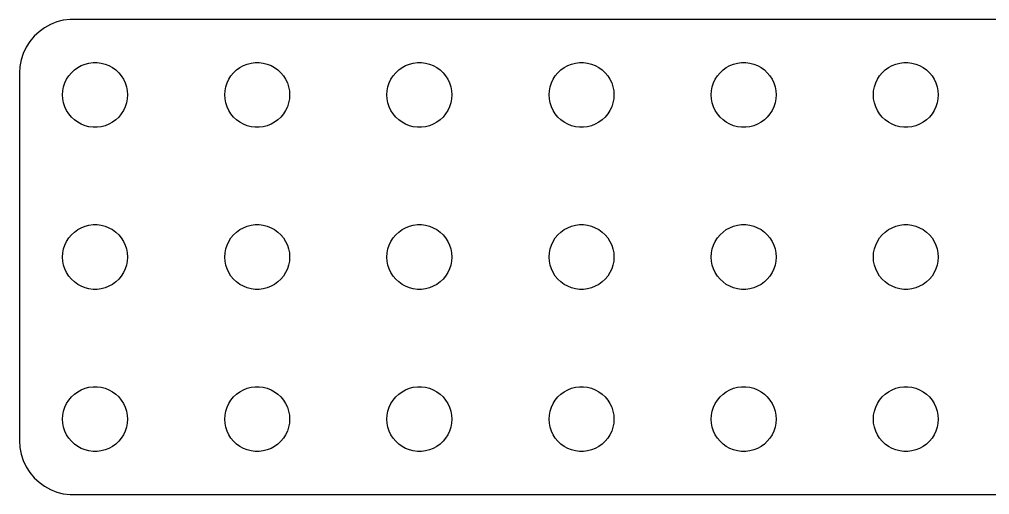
# Model space of a CAD drawing. Header units: metres. Extents: x -180 to 180, y -22 to 22.
# Drawn here: x -179.5 to -89.8, y -22 to 22 of the extents above; entities that cross this region are included whole.
import ezdxf

# ---------------------------------------------------------------- set-up
doc = ezdxf.new("R2010")
doc.units = ezdxf.units.M

msp = doc.modelspace()

# ---------------------------------------------------------------- linework, layer by layer
for p, q in [((-176.045, 21.7553), (-176.629, 21.5241)), ((-175.437, 21.9114), (-176.045, 21.7553)), ((-174.814, 21.9901), (-175.437, 21.9114)), ((174.814, 21.9901), (-174.814, 21.9901)), ((-177.687, 20.8526), (-178.145, 20.4227)), ((-177.179, 21.2216), (-177.687, 20.8526)), ((-176.629, 21.5241), (-177.179, 21.2216)), ((-178.545, 19.9389), (-178.882, 19.4088)), ((-178.145, 20.4227), (-178.545, 19.9389)), ((-178.882, 19.4088), (-179.149, 18.8406)), ((-179.343, 18.2434), (-179.461, 17.6267)), ((-179.149, 18.8406), (-179.343, 18.2434)), ((-173.062, 17.9469), (-172.688, 17.9941)), ((-172.688, 17.9941), (-172.312, 17.9941)), ((-172.312, 17.9941), (-171.938, 17.9469)), ((-158.062, 17.9469), (-157.688, 17.9941)), ((-157.688, 17.9941), (-157.312, 17.9941)), ((-157.312, 17.9941), (-156.938, 17.9469)), ((-143.062, 17.9469), (-142.688, 17.9941)), ((-142.688, 17.9941), (-142.312, 17.9941)), ((-142.312, 17.9941), (-141.938, 17.9469)), ((-128.062, 17.9469), (-127.688, 17.9941)), ((-127.688, 17.9941), (-127.312, 17.9941)), ((-127.312, 17.9941), (-126.938, 17.9469)), ((-113.062, 17.9469), (-112.688, 17.9941)), ((-112.688, 17.9941), (-112.312, 17.9941)), ((-112.312, 17.9941), (-111.938, 17.9469)), ((-98.0621, 17.9469), (-97.6884, 17.9941)), ((-97.6884, 17.9941), (-97.3116, 17.9941)), ((-97.3116, 17.9941), (-96.9379, 17.9469)), ((-179.461, 17.6267), (-179.5, 17)), ((-174.927, 16.7634), (-174.687, 17.0536)), ((-174.687, 17.0536), (-174.412, 17.3115)), ((-174.412, 17.3115), (-174.107, 17.533)), ((-174.107, 17.533), (-173.777, 17.7145)), ((-173.777, 17.7145), (-173.427, 17.8532)), ((-173.427, 17.8532), (-173.062, 17.9469)), ((-171.938, 17.9469), (-171.573, 17.8532)), ((-171.573, 17.8532), (-171.223, 17.7145)), ((-171.223, 17.7145), (-170.893, 17.533)), ((-170.893, 17.533), (-170.588, 17.3115)), ((-170.588, 17.3115), (-170.313, 17.0536)), ((-170.313, 17.0536), (-170.073, 16.7634)), ((-159.927, 16.7634), (-159.687, 17.0536)), ((-159.687, 17.0536), (-159.412, 17.3115)), ((-159.412, 17.3115), (-159.107, 17.533)), ((-159.107, 17.533), (-158.777, 17.7145)), ((-158.777, 17.7145), (-158.427, 17.8532)), ((-158.427, 17.8532), (-158.062, 17.9469)), ((-156.938, 17.9469), (-156.573, 17.8532)), ((-156.573, 17.8532), (-156.223, 17.7145)), ((-156.223, 17.7145), (-155.893, 17.533)), ((-155.893, 17.533), (-155.588, 17.3115)), ((-155.588, 17.3115), (-155.313, 17.0536)), ((-155.313, 17.0536), (-155.073, 16.7634)), ((-144.927, 16.7634), (-144.687, 17.0536)), ((-144.687, 17.0536), (-144.412, 17.3115)), ((-144.412, 17.3115), (-144.107, 17.533)), ((-144.107, 17.533), (-143.777, 17.7145)), ((-143.777, 17.7145), (-143.427, 17.8532)), ((-143.427, 17.8532), (-143.062, 17.9469)), ((-141.938, 17.9469), (-141.573, 17.8532)), ((-141.573, 17.8532), (-141.223, 17.7145)), ((-141.223, 17.7145), (-140.893, 17.533)), ((-140.893, 17.533), (-140.588, 17.3115)), ((-140.588, 17.3115), (-140.313, 17.0536)), ((-140.313, 17.0536), (-140.073, 16.7634)), ((-129.927, 16.7634), (-129.687, 17.0536)), ((-129.687, 17.0536), (-129.412, 17.3115)), ((-129.412, 17.3115), (-129.107, 17.533)), ((-129.107, 17.533), (-128.777, 17.7145)), ((-128.777, 17.7145), (-128.427, 17.8532)), ((-128.427, 17.8532), (-128.062, 17.9469)), ((-126.938, 17.9469), (-126.573, 17.8532)), ((-126.573, 17.8532), (-126.223, 17.7145)), ((-126.223, 17.7145), (-125.893, 17.533)), ((-125.893, 17.533), (-125.588, 17.3115)), ((-125.588, 17.3115), (-125.313, 17.0536)), ((-125.313, 17.0536), (-125.073, 16.7634)), ((-114.927, 16.7634), (-114.687, 17.0536)), ((-114.687, 17.0536), (-114.412, 17.3115)), ((-114.412, 17.3115), (-114.107, 17.533)), ((-114.107, 17.533), (-113.777, 17.7145)), ((-113.777, 17.7145), (-113.427, 17.8532)), ((-113.427, 17.8532), (-113.062, 17.9469)), ((-111.938, 17.9469), (-111.573, 17.8532)), ((-111.573, 17.8532), (-111.223, 17.7145)), ((-111.223, 17.7145), (-110.893, 17.533)), ((-110.893, 17.533), (-110.588, 17.3115)), ((-110.588, 17.3115), (-110.313, 17.0536)), ((-110.313, 17.0536), (-110.073, 16.7634)), ((-99.927, 16.7634), (-99.6869, 17.0536)), ((-99.6869, 17.0536), (-99.4123, 17.3115)), ((-99.4123, 17.3115), (-99.1075, 17.533)), ((-99.1075, 17.533), (-98.7773, 17.7145)), ((-98.7773, 17.7145), (-98.427, 17.8532)), ((-98.427, 17.8532), (-98.0621, 17.9469)), ((-96.9379, 17.9469), (-96.573, 17.8532)), ((-96.573, 17.8532), (-96.2227, 17.7145)), ((-96.2227, 17.7145), (-95.8925, 17.533)), ((-95.8925, 17.533), (-95.5877, 17.3115)), ((-95.5877, 17.3115), (-95.3131, 17.0536)), ((-95.3131, 17.0536), (-95.073, 16.7634)), ((-179.5, 17), (-179.5, -17)), ((-175.289, 16.1044), (-175.129, 16.4453)), ((-175.129, 16.4453), (-174.927, 16.7634)), ((-170.073, 16.7634), (-169.871, 16.4453)), ((-169.871, 16.4453), (-169.711, 16.1044)), ((-160.289, 16.1044), (-160.129, 16.4453)), ((-160.129, 16.4453), (-159.927, 16.7634)), ((-155.073, 16.7634), (-154.871, 16.4453)), ((-154.871, 16.4453), (-154.711, 16.1044)), ((-145.289, 16.1044), (-145.129, 16.4453)), ((-145.129, 16.4453), (-144.927, 16.7634)), ((-140.073, 16.7634), (-139.871, 16.4453)), ((-139.871, 16.4453), (-139.711, 16.1044)), ((-130.289, 16.1044), (-130.129, 16.4453)), ((-130.129, 16.4453), (-129.927, 16.7634)), ((-125.073, 16.7634), (-124.871, 16.4453)), ((-124.871, 16.4453), (-124.711, 16.1044)), ((-115.289, 16.1044), (-115.129, 16.4453)), ((-115.129, 16.4453), (-114.927, 16.7634)), ((-110.073, 16.7634), (-109.871, 16.4453)), ((-109.871, 16.4453), (-109.711, 16.1044)), ((-100.289, 16.1044), (-100.129, 16.4453)), ((-100.129, 16.4453), (-99.927, 16.7634)), ((-95.073, 16.7634), (-94.8711, 16.4453)), ((-94.8711, 16.4453), (-94.7107, 16.1044)), ((-175.5, 15), (-175.476, 15.376)), ((-175.476, 15.376), (-175.406, 15.7461)), ((-175.406, 15.7461), (-175.289, 16.1044)), ((-169.711, 16.1044), (-169.594, 15.7461)), ((-169.594, 15.7461), (-169.524, 15.376)), ((-169.524, 15.376), (-169.5, 15)), ((-160.5, 15), (-160.476, 15.376)), ((-160.476, 15.376), (-160.406, 15.7461)), ((-160.406, 15.7461), (-160.289, 16.1044)), ((-154.711, 16.1044), (-154.594, 15.7461)), ((-154.594, 15.7461), (-154.524, 15.376)), ((-154.524, 15.376), (-154.5, 15)), ((-145.5, 15), (-145.476, 15.376)), ((-145.476, 15.376), (-145.406, 15.7461)), ((-145.406, 15.7461), (-145.289, 16.1044)), ((-139.711, 16.1044), (-139.594, 15.7461)), ((-139.594, 15.7461), (-139.524, 15.376)), ((-139.524, 15.376), (-139.5, 15)), ((-130.5, 15), (-130.476, 15.376)), ((-130.476, 15.376), (-130.406, 15.7461)), ((-130.406, 15.7461), (-130.289, 16.1044)), ((-124.711, 16.1044), (-124.594, 15.7461)), ((-124.594, 15.7461), (-124.524, 15.376)), ((-124.524, 15.376), (-124.5, 15)), ((-115.5, 15), (-115.476, 15.376)), ((-115.476, 15.376), (-115.406, 15.7461)), ((-115.406, 15.7461), (-115.289, 16.1044)), ((-109.711, 16.1044), (-109.594, 15.7461)), ((-109.594, 15.7461), (-109.524, 15.376)), ((-109.524, 15.376), (-109.5, 15)), ((-100.5, 15), (-100.476, 15.376)), ((-100.476, 15.376), (-100.406, 15.7461)), ((-100.406, 15.7461), (-100.289, 16.1044)), ((-94.7107, 16.1044), (-94.5943, 15.7461)), ((-94.5943, 15.7461), (-94.5237, 15.376)), ((-94.5237, 15.376), (-94.5, 15)), ((-175.476, 14.624), (-175.5, 15)), ((-175.406, 14.2539), (-175.476, 14.624)), ((-169.524, 14.624), (-169.594, 14.2539)), ((-169.5, 15), (-169.524, 14.624)), ((-160.476, 14.624), (-160.5, 15)), ((-160.406, 14.2539), (-160.476, 14.624)), ((-154.524, 14.624), (-154.594, 14.2539)), ((-154.5, 15), (-154.524, 14.624)), ((-145.476, 14.624), (-145.5, 15)), ((-145.406, 14.2539), (-145.476, 14.624)), ((-139.524, 14.624), (-139.594, 14.2539)), ((-139.5, 15), (-139.524, 14.624)), ((-130.476, 14.624), (-130.5, 15)), ((-130.406, 14.2539), (-130.476, 14.624)), ((-124.524, 14.624), (-124.594, 14.2539)), ((-124.5, 15), (-124.524, 14.624)), ((-115.476, 14.624), (-115.5, 15)), ((-115.406, 14.2539), (-115.476, 14.624)), ((-109.524, 14.624), (-109.594, 14.2539)), ((-109.5, 15), (-109.524, 14.624)), ((-100.476, 14.624), (-100.5, 15)), ((-100.406, 14.2539), (-100.476, 14.624)), ((-94.5237, 14.624), (-94.5943, 14.2539)), ((-94.5, 15), (-94.5237, 14.624)), ((-175.289, 13.8956), (-175.406, 14.2539)), ((-175.129, 13.5547), (-175.289, 13.8956)), ((-174.927, 13.2366), (-175.129, 13.5547)), ((-169.871, 13.5547), (-170.073, 13.2366)), ((-169.711, 13.8956), (-169.871, 13.5547)), ((-169.594, 14.2539), (-169.711, 13.8956)), ((-160.289, 13.8956), (-160.406, 14.2539)), ((-160.129, 13.5547), (-160.289, 13.8956)), ((-159.927, 13.2366), (-160.129, 13.5547)), ((-154.871, 13.5547), (-155.073, 13.2366)), ((-154.711, 13.8956), (-154.871, 13.5547)), ((-154.594, 14.2539), (-154.711, 13.8956)), ((-145.289, 13.8956), (-145.406, 14.2539)), ((-145.129, 13.5547), (-145.289, 13.8956)), ((-144.927, 13.2366), (-145.129, 13.5547)), ((-139.871, 13.5547), (-140.073, 13.2366)), ((-139.711, 13.8956), (-139.871, 13.5547)), ((-139.594, 14.2539), (-139.711, 13.8956)), ((-130.289, 13.8956), (-130.406, 14.2539)), ((-130.129, 13.5547), (-130.289, 13.8956)), ((-129.927, 13.2366), (-130.129, 13.5547)), ((-124.871, 13.5547), (-125.073, 13.2366)), ((-124.711, 13.8956), (-124.871, 13.5547)), ((-124.594, 14.2539), (-124.711, 13.8956)), ((-115.289, 13.8956), (-115.406, 14.2539)), ((-115.129, 13.5547), (-115.289, 13.8956)), ((-114.927, 13.2366), (-115.129, 13.5547)), ((-109.871, 13.5547), (-110.073, 13.2366)), ((-109.711, 13.8956), (-109.871, 13.5547)), ((-109.594, 14.2539), (-109.711, 13.8956)), ((-100.289, 13.8956), (-100.406, 14.2539)), ((-100.129, 13.5547), (-100.289, 13.8956)), ((-99.927, 13.2366), (-100.129, 13.5547)), ((-94.8711, 13.5547), (-95.073, 13.2366)), ((-94.7107, 13.8956), (-94.8711, 13.5547)), ((-94.5943, 14.2539), (-94.7107, 13.8956)), ((-174.687, 12.9464), (-174.927, 13.2366)), ((-174.412, 12.6884), (-174.687, 12.9464)), ((-174.107, 12.467), (-174.412, 12.6884)), ((-170.588, 12.6884), (-170.893, 12.467)), ((-170.313, 12.9464), (-170.588, 12.6884)), ((-170.073, 13.2366), (-170.313, 12.9464)), ((-159.687, 12.9464), (-159.927, 13.2366)), ((-159.412, 12.6884), (-159.687, 12.9464)), ((-159.107, 12.467), (-159.412, 12.6884)), ((-155.588, 12.6884), (-155.893, 12.467)), ((-155.313, 12.9464), (-155.588, 12.6884)), ((-155.073, 13.2366), (-155.313, 12.9464)), ((-144.687, 12.9464), (-144.927, 13.2366)), ((-144.412, 12.6884), (-144.687, 12.9464)), ((-144.107, 12.467), (-144.412, 12.6884)), ((-140.588, 12.6884), (-140.893, 12.467)), ((-140.313, 12.9464), (-140.588, 12.6884)), ((-140.073, 13.2366), (-140.313, 12.9464)), ((-129.687, 12.9464), (-129.927, 13.2366)), ((-129.412, 12.6884), (-129.687, 12.9464)), ((-129.107, 12.467), (-129.412, 12.6884)), ((-125.588, 12.6884), (-125.893, 12.467)), ((-125.313, 12.9464), (-125.588, 12.6884)), ((-125.073, 13.2366), (-125.313, 12.9464)), ((-114.687, 12.9464), (-114.927, 13.2366)), ((-114.412, 12.6884), (-114.687, 12.9464)), ((-114.107, 12.467), (-114.412, 12.6884)), ((-110.588, 12.6884), (-110.893, 12.467)), ((-110.313, 12.9464), (-110.588, 12.6884)), ((-110.073, 13.2366), (-110.313, 12.9464)), ((-99.6869, 12.9464), (-99.927, 13.2366)), ((-99.4123, 12.6884), (-99.6869, 12.9464)), ((-99.1075, 12.467), (-99.4123, 12.6884)), ((-95.5877, 12.6884), (-95.8925, 12.467)), ((-95.3131, 12.9464), (-95.5877, 12.6884)), ((-95.073, 13.2366), (-95.3131, 12.9464)), ((-173.777, 12.2855), (-174.107, 12.467)), ((-173.427, 12.1468), (-173.777, 12.2855)), ((-173.062, 12.0531), (-173.427, 12.1468)), ((-172.688, 12.0059), (-173.062, 12.0531)), ((-172.312, 12.0059), (-172.688, 12.0059)), ((-171.938, 12.0531), (-172.312, 12.0059)), ((-171.573, 12.1468), (-171.938, 12.0531)), ((-171.223, 12.2855), (-171.573, 12.1468)), ((-170.893, 12.467), (-171.223, 12.2855)), ((-158.777, 12.2855), (-159.107, 12.467)), ((-158.427, 12.1468), (-158.777, 12.2855)), ((-158.062, 12.0531), (-158.427, 12.1468)), ((-157.688, 12.0059), (-158.062, 12.0531)), ((-157.312, 12.0059), (-157.688, 12.0059)), ((-156.938, 12.0531), (-157.312, 12.0059)), ((-156.573, 12.1468), (-156.938, 12.0531)), ((-156.223, 12.2855), (-156.573, 12.1468)), ((-155.893, 12.467), (-156.223, 12.2855)), ((-143.777, 12.2855), (-144.107, 12.467)), ((-143.427, 12.1468), (-143.777, 12.2855)), ((-143.062, 12.0531), (-143.427, 12.1468)), ((-142.688, 12.0059), (-143.062, 12.0531)), ((-142.312, 12.0059), (-142.688, 12.0059)), ((-141.938, 12.0531), (-142.312, 12.0059)), ((-141.573, 12.1468), (-141.938, 12.0531)), ((-141.223, 12.2855), (-141.573, 12.1468)), ((-140.893, 12.467), (-141.223, 12.2855)), ((-128.777, 12.2855), (-129.107, 12.467)), ((-128.427, 12.1468), (-128.777, 12.2855)), ((-128.062, 12.0531), (-128.427, 12.1468)), ((-127.688, 12.0059), (-128.062, 12.0531)), ((-127.312, 12.0059), (-127.688, 12.0059)), ((-126.938, 12.0531), (-127.312, 12.0059)), ((-126.573, 12.1468), (-126.938, 12.0531)), ((-126.223, 12.2855), (-126.573, 12.1468)), ((-125.893, 12.467), (-126.223, 12.2855)), ((-113.777, 12.2855), (-114.107, 12.467)), ((-113.427, 12.1468), (-113.777, 12.2855)), ((-113.062, 12.0531), (-113.427, 12.1468)), ((-112.688, 12.0059), (-113.062, 12.0531)), ((-112.312, 12.0059), (-112.688, 12.0059)), ((-111.938, 12.0531), (-112.312, 12.0059)), ((-111.573, 12.1468), (-111.938, 12.0531)), ((-111.223, 12.2855), (-111.573, 12.1468)), ((-110.893, 12.467), (-111.223, 12.2855)), ((-98.7773, 12.2855), (-99.1075, 12.467)), ((-98.427, 12.1468), (-98.7773, 12.2855)), ((-98.0621, 12.0531), (-98.427, 12.1468)), ((-97.6884, 12.0059), (-98.0621, 12.0531)), ((-97.3116, 12.0059), (-97.6884, 12.0059)), ((-96.9379, 12.0531), (-97.3116, 12.0059)), ((-96.573, 12.1468), (-96.9379, 12.0531)), ((-96.2227, 12.2855), (-96.573, 12.1468)), ((-95.8925, 12.467), (-96.2227, 12.2855)), ((-174.107, 2.53297), (-173.777, 2.71448)), ((-173.777, 2.71448), (-173.427, 2.85316)), ((-173.427, 2.85316), (-173.062, 2.94685)), ((-173.062, 2.94685), (-172.688, 2.99408)), ((-172.688, 2.99408), (-172.312, 2.99408)), ((-172.312, 2.99408), (-171.938, 2.94685)), ((-171.938, 2.94685), (-171.573, 2.85316)), ((-171.573, 2.85316), (-171.223, 2.71448)), ((-171.223, 2.71448), (-170.893, 2.53297)), ((-159.107, 2.53297), (-158.777, 2.71448)), ((-158.777, 2.71448), (-158.427, 2.85316)), ((-158.427, 2.85316), (-158.062, 2.94685)), ((-158.062, 2.94685), (-157.688, 2.99408)), ((-157.688, 2.99408), (-157.312, 2.99408)), ((-157.312, 2.99408), (-156.938, 2.94685)), ((-156.938, 2.94685), (-156.573, 2.85316)), ((-156.573, 2.85316), (-156.223, 2.71448)), ((-156.223, 2.71448), (-155.893, 2.53297)), ((-144.107, 2.53297), (-143.777, 2.71448)), ((-143.777, 2.71448), (-143.427, 2.85316)), ((-143.427, 2.85316), (-143.062, 2.94685)), ((-143.062, 2.94685), (-142.688, 2.99408)), ((-142.688, 2.99408), (-142.312, 2.99408)), ((-142.312, 2.99408), (-141.938, 2.94685)), ((-141.938, 2.94685), (-141.573, 2.85316)), ((-141.573, 2.85316), (-141.223, 2.71448)), ((-141.223, 2.71448), (-140.893, 2.53297)), ((-129.107, 2.53297), (-128.777, 2.71448)), ((-128.777, 2.71448), (-128.427, 2.85316)), ((-128.427, 2.85316), (-128.062, 2.94685)), ((-128.062, 2.94685), (-127.688, 2.99408)), ((-127.688, 2.99408), (-127.312, 2.99408)), ((-127.312, 2.99408), (-126.938, 2.94685)), ((-126.938, 2.94685), (-126.573, 2.85316)), ((-126.573, 2.85316), (-126.223, 2.71448)), ((-126.223, 2.71448), (-125.893, 2.53297)), ((-114.107, 2.53297), (-113.777, 2.71448)), ((-113.777, 2.71448), (-113.427, 2.85316)), ((-113.427, 2.85316), (-113.062, 2.94685)), ((-113.062, 2.94685), (-112.688, 2.99408)), ((-112.688, 2.99408), (-112.312, 2.99408)), ((-112.312, 2.99408), (-111.938, 2.94685)), ((-111.938, 2.94685), (-111.573, 2.85316)), ((-111.573, 2.85316), (-111.223, 2.71448)), ((-111.223, 2.71448), (-110.893, 2.53297)), ((-99.1075, 2.53297), (-98.7773, 2.71448)), ((-98.7773, 2.71448), (-98.427, 2.85316)), ((-98.427, 2.85316), (-98.0621, 2.94685)), ((-98.0621, 2.94685), (-97.6884, 2.99408)), ((-97.6884, 2.99408), (-97.3116, 2.99408)), ((-97.3116, 2.99408), (-96.9379, 2.94685)), ((-96.9379, 2.94685), (-96.573, 2.85316)), ((-96.573, 2.85316), (-96.2227, 2.71448)), ((-96.2227, 2.71448), (-95.8925, 2.53297)), ((-174.927, 1.76335), (-174.687, 2.05363)), ((-174.687, 2.05363), (-174.412, 2.31154)), ((-174.412, 2.31154), (-174.107, 2.53297)), ((-170.893, 2.53297), (-170.588, 2.31154)), ((-170.588, 2.31154), (-170.313, 2.05363)), ((-170.313, 2.05363), (-170.073, 1.76335)), ((-159.927, 1.76335), (-159.687, 2.05363)), ((-159.687, 2.05363), (-159.412, 2.31154)), ((-159.412, 2.31154), (-159.107, 2.53297)), ((-155.893, 2.53297), (-155.588, 2.31154)), ((-155.588, 2.31154), (-155.313, 2.05363)), ((-155.313, 2.05363), (-155.073, 1.76335)), ((-144.927, 1.76335), (-144.687, 2.05363)), ((-144.687, 2.05363), (-144.412, 2.31154)), ((-144.412, 2.31154), (-144.107, 2.53297)), ((-140.893, 2.53297), (-140.588, 2.31154)), ((-140.588, 2.31154), (-140.313, 2.05363)), ((-140.313, 2.05363), (-140.073, 1.76335)), ((-129.927, 1.76335), (-129.687, 2.05363)), ((-129.687, 2.05363), (-129.412, 2.31154)), ((-129.412, 2.31154), (-129.107, 2.53297)), ((-125.893, 2.53297), (-125.588, 2.31154)), ((-125.588, 2.31154), (-125.313, 2.05363)), ((-125.313, 2.05363), (-125.073, 1.76335)), ((-114.927, 1.76335), (-114.687, 2.05363)), ((-114.687, 2.05363), (-114.412, 2.31154)), ((-114.412, 2.31154), (-114.107, 2.53297)), ((-110.893, 2.53297), (-110.588, 2.31154)), ((-110.588, 2.31154), (-110.313, 2.05363)), ((-110.313, 2.05363), (-110.073, 1.76335)), ((-99.927, 1.76335), (-99.6869, 2.05363)), ((-99.6869, 2.05363), (-99.4123, 2.31154)), ((-99.4123, 2.31154), (-99.1075, 2.53297)), ((-95.8925, 2.53297), (-95.5877, 2.31154)), ((-95.5877, 2.31154), (-95.3131, 2.05363)), ((-95.3131, 2.05363), (-95.073, 1.76335)), ((-175.406, 0.746063), (-175.289, 1.10437)), ((-175.289, 1.10437), (-175.129, 1.44525)), ((-175.129, 1.44525), (-174.927, 1.76335)), ((-170.073, 1.76335), (-169.871, 1.44525)), ((-169.871, 1.44525), (-169.711, 1.10437)), ((-169.711, 1.10437), (-169.594, 0.746063)), ((-160.406, 0.746063), (-160.289, 1.10437)), ((-160.289, 1.10437), (-160.129, 1.44525)), ((-160.129, 1.44525), (-159.927, 1.76335)), ((-155.073, 1.76335), (-154.871, 1.44525)), ((-154.871, 1.44525), (-154.711, 1.10437)), ((-154.711, 1.10437), (-154.594, 0.746063)), ((-145.406, 0.746063), (-145.289, 1.10437)), ((-145.289, 1.10437), (-145.129, 1.44525)), ((-145.129, 1.44525), (-144.927, 1.76335)), ((-140.073, 1.76335), (-139.871, 1.44525)), ((-139.871, 1.44525), (-139.711, 1.10437)), ((-139.711, 1.10437), (-139.594, 0.746063)), ((-130.406, 0.746063), (-130.289, 1.10437)), ((-130.289, 1.10437), (-130.129, 1.44525)), ((-130.129, 1.44525), (-129.927, 1.76335)), ((-125.073, 1.76335), (-124.871, 1.44525)), ((-124.871, 1.44525), (-124.711, 1.10437)), ((-124.711, 1.10437), (-124.594, 0.746063)), ((-115.406, 0.746063), (-115.289, 1.10437)), ((-115.289, 1.10437), (-115.129, 1.44525)), ((-115.129, 1.44525), (-114.927, 1.76335)), ((-110.073, 1.76335), (-109.871, 1.44525)), ((-109.871, 1.44525), (-109.711, 1.10437)), ((-109.711, 1.10437), (-109.594, 0.746063)), ((-100.406, 0.746063), (-100.289, 1.10437)), ((-100.289, 1.10437), (-100.129, 1.44525)), ((-100.129, 1.44525), (-99.927, 1.76335)), ((-95.073, 1.76335), (-94.8711, 1.44525)), ((-94.8711, 1.44525), (-94.7107, 1.10437)), ((-94.7107, 1.10437), (-94.5943, 0.746063)), ((-175.5, 0), (-175.476, 0.375992)), ((-175.476, -0.375992), (-175.5, 0)), ((-175.476, 0.375992), (-175.406, 0.746063)), ((-169.594, 0.746063), (-169.524, 0.375992)), ((-169.524, 0.375992), (-169.5, 0)), ((-169.5, 0), (-169.524, -0.375992)), ((-160.5, 0), (-160.476, 0.375992)), ((-160.476, -0.375992), (-160.5, 0)), ((-160.476, 0.375992), (-160.406, 0.746063)), ((-154.594, 0.746063), (-154.524, 0.375992)), ((-154.524, 0.375992), (-154.5, 0)), ((-154.5, 0), (-154.524, -0.375992)), ((-145.5, 0), (-145.476, 0.375992)), ((-145.476, -0.375992), (-145.5, 0)), ((-145.476, 0.375992), (-145.406, 0.746063)), ((-139.594, 0.746063), (-139.524, 0.375992)), ((-139.524, 0.375992), (-139.5, 0)), ((-139.5, 0), (-139.524, -0.375992)), ((-130.5, 0), (-130.476, 0.375992)), ((-130.476, -0.375992), (-130.5, 0)), ((-130.476, 0.375992), (-130.406, 0.746063)), ((-124.594, 0.746063), (-124.524, 0.375992)), ((-124.524, 0.375992), (-124.5, 0)), ((-124.5, 0), (-124.524, -0.375992)), ((-115.5, 0), (-115.476, 0.375992)), ((-115.476, -0.375992), (-115.5, 0)), ((-115.476, 0.375992), (-115.406, 0.746063)), ((-109.594, 0.746063), (-109.524, 0.375992)), ((-109.524, 0.375992), (-109.5, 0)), ((-109.5, 0), (-109.524, -0.375992)), ((-100.5, 0), (-100.476, 0.375992)), ((-100.476, -0.375992), (-100.5, 0)), ((-100.476, 0.375992), (-100.406, 0.746063)), ((-94.5943, 0.746063), (-94.5237, 0.375992)), ((-94.5237, 0.375992), (-94.5, 0)), ((-94.5, 0), (-94.5237, -0.375992)), ((-175.406, -0.746063), (-175.476, -0.375992)), ((-175.289, -1.10437), (-175.406, -0.746063)), ((-169.594, -0.746063), (-169.711, -1.10437)), ((-169.524, -0.375992), (-169.594, -0.746063)), ((-160.406, -0.746063), (-160.476, -0.375992)), ((-160.289, -1.10437), (-160.406, -0.746063)), ((-154.594, -0.746063), (-154.711, -1.10437)), ((-154.524, -0.375992), (-154.594, -0.746063)), ((-145.406, -0.746063), (-145.476, -0.375992)), ((-145.289, -1.10437), (-145.406, -0.746063)), ((-139.594, -0.746063), (-139.711, -1.10437)), ((-139.524, -0.375992), (-139.594, -0.746063)), ((-130.406, -0.746063), (-130.476, -0.375992)), ((-130.289, -1.10437), (-130.406, -0.746063)), ((-124.594, -0.746063), (-124.711, -1.10437)), ((-124.524, -0.375992), (-124.594, -0.746063)), ((-115.406, -0.746063), (-115.476, -0.375992)), ((-115.289, -1.10437), (-115.406, -0.746063)), ((-109.594, -0.746063), (-109.711, -1.10437)), ((-109.524, -0.375992), (-109.594, -0.746063)), ((-100.406, -0.746063), (-100.476, -0.375992)), ((-100.289, -1.10437), (-100.406, -0.746063)), ((-94.5943, -0.746063), (-94.7107, -1.10437)), ((-94.5237, -0.375992), (-94.5943, -0.746063)), ((-175.129, -1.44525), (-175.289, -1.10437)), ((-174.927, -1.76335), (-175.129, -1.44525)), ((-174.687, -2.05363), (-174.927, -1.76335)), ((-170.073, -1.76335), (-170.313, -2.05363)), ((-169.871, -1.44525), (-170.073, -1.76335)), ((-169.711, -1.10437), (-169.871, -1.44525)), ((-160.129, -1.44525), (-160.289, -1.10437)), ((-159.927, -1.76335), (-160.129, -1.44525)), ((-159.687, -2.05363), (-159.927, -1.76335)), ((-155.073, -1.76335), (-155.313, -2.05363)), ((-154.871, -1.44525), (-155.073, -1.76335)), ((-154.711, -1.10437), (-154.871, -1.44525)), ((-145.129, -1.44525), (-145.289, -1.10437)), ((-144.927, -1.76335), (-145.129, -1.44525)), ((-144.687, -2.05363), (-144.927, -1.76335)), ((-140.073, -1.76335), (-140.313, -2.05363)), ((-139.871, -1.44525), (-140.073, -1.76335)), ((-139.711, -1.10437), (-139.871, -1.44525)), ((-130.129, -1.44525), (-130.289, -1.10437)), ((-129.927, -1.76335), (-130.129, -1.44525)), ((-129.687, -2.05363), (-129.927, -1.76335)), ((-125.073, -1.76335), (-125.313, -2.05363)), ((-124.871, -1.44525), (-125.073, -1.76335)), ((-124.711, -1.10437), (-124.871, -1.44525)), ((-115.129, -1.44525), (-115.289, -1.10437)), ((-114.927, -1.76335), (-115.129, -1.44525)), ((-114.687, -2.05363), (-114.927, -1.76335)), ((-110.073, -1.76335), (-110.313, -2.05363)), ((-109.871, -1.44525), (-110.073, -1.76335)), ((-109.711, -1.10437), (-109.871, -1.44525)), ((-100.129, -1.44525), (-100.289, -1.10437)), ((-99.927, -1.76335), (-100.129, -1.44525)), ((-99.6869, -2.05363), (-99.927, -1.76335)), ((-95.073, -1.76335), (-95.3131, -2.05363)), ((-94.8711, -1.44525), (-95.073, -1.76335)), ((-94.7107, -1.10437), (-94.8711, -1.44525)), ((-174.412, -2.31154), (-174.687, -2.05363)), ((-174.107, -2.53297), (-174.412, -2.31154)), ((-173.777, -2.71448), (-174.107, -2.53297)), ((-170.893, -2.53297), (-171.223, -2.71448)), ((-170.588, -2.31154), (-170.893, -2.53297)), ((-170.313, -2.05363), (-170.588, -2.31154)), ((-159.412, -2.31154), (-159.687, -2.05363)), ((-159.107, -2.53297), (-159.412, -2.31154)), ((-158.777, -2.71448), (-159.107, -2.53297)), ((-155.893, -2.53297), (-156.223, -2.71448)), ((-155.588, -2.31154), (-155.893, -2.53297)), ((-155.313, -2.05363), (-155.588, -2.31154)), ((-144.412, -2.31154), (-144.687, -2.05363)), ((-144.107, -2.53297), (-144.412, -2.31154)), ((-143.777, -2.71448), (-144.107, -2.53297)), ((-140.893, -2.53297), (-141.223, -2.71448)), ((-140.588, -2.31154), (-140.893, -2.53297)), ((-140.313, -2.05363), (-140.588, -2.31154)), ((-129.412, -2.31154), (-129.687, -2.05363)), ((-129.107, -2.53297), (-129.412, -2.31154)), ((-128.777, -2.71448), (-129.107, -2.53297)), ((-125.893, -2.53297), (-126.223, -2.71448)), ((-125.588, -2.31154), (-125.893, -2.53297)), ((-125.313, -2.05363), (-125.588, -2.31154)), ((-114.412, -2.31154), (-114.687, -2.05363)), ((-114.107, -2.53297), (-114.412, -2.31154)), ((-113.777, -2.71448), (-114.107, -2.53297)), ((-110.893, -2.53297), (-111.223, -2.71448)), ((-110.588, -2.31154), (-110.893, -2.53297)), ((-110.313, -2.05363), (-110.588, -2.31154)), ((-99.4123, -2.31154), (-99.6869, -2.05363)), ((-99.1075, -2.53297), (-99.4123, -2.31154)), ((-98.7773, -2.71448), (-99.1075, -2.53297)), ((-95.8925, -2.53297), (-96.2227, -2.71448)), ((-95.5877, -2.31154), (-95.8925, -2.53297)), ((-95.3131, -2.05363), (-95.5877, -2.31154)), ((-173.427, -2.85316), (-173.777, -2.71448)), ((-173.062, -2.94685), (-173.427, -2.85316)), ((-172.688, -2.99408), (-173.062, -2.94685)), ((-172.312, -2.99408), (-172.688, -2.99408)), ((-171.938, -2.94685), (-172.312, -2.99408)), ((-171.573, -2.85316), (-171.938, -2.94685)), ((-171.223, -2.71448), (-171.573, -2.85316)), ((-158.427, -2.85316), (-158.777, -2.71448)), ((-158.062, -2.94685), (-158.427, -2.85316)), ((-157.688, -2.99408), (-158.062, -2.94685)), ((-157.312, -2.99408), (-157.688, -2.99408)), ((-156.938, -2.94685), (-157.312, -2.99408)), ((-156.573, -2.85316), (-156.938, -2.94685)), ((-156.223, -2.71448), (-156.573, -2.85316)), ((-143.427, -2.85316), (-143.777, -2.71448)), ((-143.062, -2.94685), (-143.427, -2.85316)), ((-142.688, -2.99408), (-143.062, -2.94685)), ((-142.312, -2.99408), (-142.688, -2.99408)), ((-141.938, -2.94685), (-142.312, -2.99408)), ((-141.573, -2.85316), (-141.938, -2.94685)), ((-141.223, -2.71448), (-141.573, -2.85316)), ((-128.427, -2.85316), (-128.777, -2.71448)), ((-128.062, -2.94685), (-128.427, -2.85316)), ((-127.688, -2.99408), (-128.062, -2.94685)), ((-127.312, -2.99408), (-127.688, -2.99408)), ((-126.938, -2.94685), (-127.312, -2.99408)), ((-126.573, -2.85316), (-126.938, -2.94685)), ((-126.223, -2.71448), (-126.573, -2.85316)), ((-113.427, -2.85316), (-113.777, -2.71448)), ((-113.062, -2.94685), (-113.427, -2.85316)), ((-112.688, -2.99408), (-113.062, -2.94685)), ((-112.312, -2.99408), (-112.688, -2.99408)), ((-111.938, -2.94685), (-112.312, -2.99408)), ((-111.573, -2.85316), (-111.938, -2.94685)), ((-111.223, -2.71448), (-111.573, -2.85316)), ((-98.427, -2.85316), (-98.7773, -2.71448)), ((-98.0621, -2.94685), (-98.427, -2.85316)), ((-97.6884, -2.99408), (-98.0621, -2.94685)), ((-97.3116, -2.99408), (-97.6884, -2.99408)), ((-96.9379, -2.94685), (-97.3116, -2.99408)), ((-96.573, -2.85316), (-96.9379, -2.94685)), ((-96.2227, -2.71448), (-96.573, -2.85316)), ((-174.412, -12.6884), (-174.107, -12.467)), ((-174.107, -12.467), (-173.777, -12.2855)), ((-173.777, -12.2855), (-173.427, -12.1468)), ((-173.427, -12.1468), (-173.062, -12.0531)), ((-173.062, -12.0531), (-172.688, -12.0059)), ((-172.688, -12.0059), (-172.312, -12.0059)), ((-172.312, -12.0059), (-171.938, -12.0531)), ((-171.938, -12.0531), (-171.573, -12.1468)), ((-171.573, -12.1468), (-171.223, -12.2855)), ((-171.223, -12.2855), (-170.893, -12.467)), ((-170.893, -12.467), (-170.588, -12.6884)), ((-159.412, -12.6884), (-159.107, -12.467)), ((-159.107, -12.467), (-158.777, -12.2855)), ((-158.777, -12.2855), (-158.427, -12.1468)), ((-158.427, -12.1468), (-158.062, -12.0531)), ((-158.062, -12.0531), (-157.688, -12.0059)), ((-157.688, -12.0059), (-157.312, -12.0059)), ((-157.312, -12.0059), (-156.938, -12.0531)), ((-156.938, -12.0531), (-156.573, -12.1468)), ((-156.573, -12.1468), (-156.223, -12.2855)), ((-156.223, -12.2855), (-155.893, -12.467)), ((-155.893, -12.467), (-155.588, -12.6884)), ((-144.412, -12.6884), (-144.107, -12.467)), ((-144.107, -12.467), (-143.777, -12.2855)), ((-143.777, -12.2855), (-143.427, -12.1468)), ((-143.427, -12.1468), (-143.062, -12.0531)), ((-143.062, -12.0531), (-142.688, -12.0059)), ((-142.688, -12.0059), (-142.312, -12.0059)), ((-142.312, -12.0059), (-141.938, -12.0531)), ((-141.938, -12.0531), (-141.573, -12.1468)), ((-141.573, -12.1468), (-141.223, -12.2855)), ((-141.223, -12.2855), (-140.893, -12.467)), ((-140.893, -12.467), (-140.588, -12.6884)), ((-129.412, -12.6884), (-129.107, -12.467)), ((-129.107, -12.467), (-128.777, -12.2855)), ((-128.777, -12.2855), (-128.427, -12.1468)), ((-128.427, -12.1468), (-128.062, -12.0531)), ((-128.062, -12.0531), (-127.688, -12.0059)), ((-127.688, -12.0059), (-127.312, -12.0059)), ((-127.312, -12.0059), (-126.938, -12.0531)), ((-126.938, -12.0531), (-126.573, -12.1468)), ((-126.573, -12.1468), (-126.223, -12.2855)), ((-126.223, -12.2855), (-125.893, -12.467)), ((-125.893, -12.467), (-125.588, -12.6884)), ((-114.412, -12.6884), (-114.107, -12.467)), ((-114.107, -12.467), (-113.777, -12.2855)), ((-113.777, -12.2855), (-113.427, -12.1468)), ((-113.427, -12.1468), (-113.062, -12.0531)), ((-113.062, -12.0531), (-112.688, -12.0059)), ((-112.688, -12.0059), (-112.312, -12.0059)), ((-112.312, -12.0059), (-111.938, -12.0531)), ((-111.938, -12.0531), (-111.573, -12.1468)), ((-111.573, -12.1468), (-111.223, -12.2855)), ((-111.223, -12.2855), (-110.893, -12.467)), ((-110.893, -12.467), (-110.588, -12.6884)), ((-99.4123, -12.6884), (-99.1075, -12.467)), ((-99.1075, -12.467), (-98.7773, -12.2855)), ((-98.7773, -12.2855), (-98.427, -12.1468)), ((-98.427, -12.1468), (-98.0621, -12.0531)), ((-98.0621, -12.0531), (-97.6884, -12.0059)), ((-97.6884, -12.0059), (-97.3116, -12.0059)), ((-97.3116, -12.0059), (-96.9379, -12.0531)), ((-96.9379, -12.0531), (-96.573, -12.1468)), ((-96.573, -12.1468), (-96.2227, -12.2855)), ((-96.2227, -12.2855), (-95.8925, -12.467)), ((-95.8925, -12.467), (-95.5877, -12.6884)), ((-175.129, -13.5547), (-174.927, -13.2366)), ((-174.927, -13.2366), (-174.687, -12.9464)), ((-174.687, -12.9464), (-174.412, -12.6884)), ((-170.588, -12.6884), (-170.313, -12.9464)), ((-170.313, -12.9464), (-170.073, -13.2366)), ((-170.073, -13.2366), (-169.871, -13.5547)), ((-160.129, -13.5547), (-159.927, -13.2366)), ((-159.927, -13.2366), (-159.687, -12.9464)), ((-159.687, -12.9464), (-159.412, -12.6884)), ((-155.588, -12.6884), (-155.313, -12.9464)), ((-155.313, -12.9464), (-155.073, -13.2366)), ((-155.073, -13.2366), (-154.871, -13.5547)), ((-145.129, -13.5547), (-144.927, -13.2366)), ((-144.927, -13.2366), (-144.687, -12.9464)), ((-144.687, -12.9464), (-144.412, -12.6884)), ((-140.588, -12.6884), (-140.313, -12.9464)), ((-140.313, -12.9464), (-140.073, -13.2366)), ((-140.073, -13.2366), (-139.871, -13.5547)), ((-130.129, -13.5547), (-129.927, -13.2366)), ((-129.927, -13.2366), (-129.687, -12.9464)), ((-129.687, -12.9464), (-129.412, -12.6884)), ((-125.588, -12.6884), (-125.313, -12.9464)), ((-125.313, -12.9464), (-125.073, -13.2366)), ((-125.073, -13.2366), (-124.871, -13.5547)), ((-115.129, -13.5547), (-114.927, -13.2366)), ((-114.927, -13.2366), (-114.687, -12.9464)), ((-114.687, -12.9464), (-114.412, -12.6884)), ((-110.588, -12.6884), (-110.313, -12.9464)), ((-110.313, -12.9464), (-110.073, -13.2366)), ((-110.073, -13.2366), (-109.871, -13.5547)), ((-100.129, -13.5547), (-99.927, -13.2366)), ((-99.927, -13.2366), (-99.6869, -12.9464)), ((-99.6869, -12.9464), (-99.4123, -12.6884)), ((-95.5877, -12.6884), (-95.3131, -12.9464)), ((-95.3131, -12.9464), (-95.073, -13.2366)), ((-95.073, -13.2366), (-94.8711, -13.5547)), ((-175.476, -14.624), (-175.406, -14.2539)), ((-175.406, -14.2539), (-175.289, -13.8956)), ((-175.289, -13.8956), (-175.129, -13.5547)), ((-169.871, -13.5547), (-169.711, -13.8956)), ((-169.711, -13.8956), (-169.594, -14.2539)), ((-169.594, -14.2539), (-169.524, -14.624)), ((-160.476, -14.624), (-160.406, -14.2539)), ((-160.406, -14.2539), (-160.289, -13.8956)), ((-160.289, -13.8956), (-160.129, -13.5547)), ((-154.871, -13.5547), (-154.711, -13.8956)), ((-154.711, -13.8956), (-154.594, -14.2539)), ((-154.594, -14.2539), (-154.524, -14.624)), ((-145.476, -14.624), (-145.406, -14.2539)), ((-145.406, -14.2539), (-145.289, -13.8956)), ((-145.289, -13.8956), (-145.129, -13.5547)), ((-139.871, -13.5547), (-139.711, -13.8956)), ((-139.711, -13.8956), (-139.594, -14.2539)), ((-139.594, -14.2539), (-139.524, -14.624)), ((-130.476, -14.624), (-130.406, -14.2539)), ((-130.406, -14.2539), (-130.289, -13.8956)), ((-130.289, -13.8956), (-130.129, -13.5547)), ((-124.871, -13.5547), (-124.711, -13.8956)), ((-124.711, -13.8956), (-124.594, -14.2539)), ((-124.594, -14.2539), (-124.524, -14.624)), ((-115.476, -14.624), (-115.406, -14.2539)), ((-115.406, -14.2539), (-115.289, -13.8956)), ((-115.289, -13.8956), (-115.129, -13.5547)), ((-109.871, -13.5547), (-109.711, -13.8956)), ((-109.711, -13.8956), (-109.594, -14.2539)), ((-109.594, -14.2539), (-109.524, -14.624)), ((-100.476, -14.624), (-100.406, -14.2539)), ((-100.406, -14.2539), (-100.289, -13.8956)), ((-100.289, -13.8956), (-100.129, -13.5547)), ((-94.8711, -13.5547), (-94.7107, -13.8956)), ((-94.7107, -13.8956), (-94.5943, -14.2539)), ((-94.5943, -14.2539), (-94.5237, -14.624)), ((-175.5, -15), (-175.476, -14.624)), ((-175.476, -15.376), (-175.5, -15)), ((-169.524, -14.624), (-169.5, -15)), ((-169.5, -15), (-169.524, -15.376)), ((-160.5, -15), (-160.476, -14.624)), ((-160.476, -15.376), (-160.5, -15)), ((-154.524, -14.624), (-154.5, -15)), ((-154.5, -15), (-154.524, -15.376)), ((-145.5, -15), (-145.476, -14.624)), ((-145.476, -15.376), (-145.5, -15)), ((-139.524, -14.624), (-139.5, -15)), ((-139.5, -15), (-139.524, -15.376)), ((-130.5, -15), (-130.476, -14.624)), ((-130.476, -15.376), (-130.5, -15)), ((-124.524, -14.624), (-124.5, -15)), ((-124.5, -15), (-124.524, -15.376)), ((-115.5, -15), (-115.476, -14.624)), ((-115.476, -15.376), (-115.5, -15)), ((-109.524, -14.624), (-109.5, -15)), ((-109.5, -15), (-109.524, -15.376)), ((-100.5, -15), (-100.476, -14.624)), ((-100.476, -15.376), (-100.5, -15)), ((-94.5237, -14.624), (-94.5, -15)), ((-94.5, -15), (-94.5237, -15.376)), ((-175.406, -15.7461), (-175.476, -15.376)), ((-175.289, -16.1044), (-175.406, -15.7461)), ((-175.129, -16.4453), (-175.289, -16.1044)), ((-169.711, -16.1044), (-169.871, -16.4453)), ((-169.594, -15.7461), (-169.711, -16.1044)), ((-169.524, -15.376), (-169.594, -15.7461)), ((-160.406, -15.7461), (-160.476, -15.376)), ((-160.289, -16.1044), (-160.406, -15.7461)), ((-160.129, -16.4453), (-160.289, -16.1044)), ((-154.711, -16.1044), (-154.871, -16.4453)), ((-154.594, -15.7461), (-154.711, -16.1044)), ((-154.524, -15.376), (-154.594, -15.7461)), ((-145.406, -15.7461), (-145.476, -15.376)), ((-145.289, -16.1044), (-145.406, -15.7461)), ((-145.129, -16.4453), (-145.289, -16.1044)), ((-139.711, -16.1044), (-139.871, -16.4453)), ((-139.594, -15.7461), (-139.711, -16.1044)), ((-139.524, -15.376), (-139.594, -15.7461)), ((-130.406, -15.7461), (-130.476, -15.376)), ((-130.289, -16.1044), (-130.406, -15.7461)), ((-130.129, -16.4453), (-130.289, -16.1044)), ((-124.711, -16.1044), (-124.871, -16.4453)), ((-124.594, -15.7461), (-124.711, -16.1044)), ((-124.524, -15.376), (-124.594, -15.7461)), ((-115.406, -15.7461), (-115.476, -15.376)), ((-115.289, -16.1044), (-115.406, -15.7461)), ((-115.129, -16.4453), (-115.289, -16.1044)), ((-109.711, -16.1044), (-109.871, -16.4453)), ((-109.594, -15.7461), (-109.711, -16.1044)), ((-109.524, -15.376), (-109.594, -15.7461)), ((-100.406, -15.7461), (-100.476, -15.376)), ((-100.289, -16.1044), (-100.406, -15.7461)), ((-100.129, -16.4453), (-100.289, -16.1044)), ((-94.7107, -16.1044), (-94.8711, -16.4453)), ((-94.5943, -15.7461), (-94.7107, -16.1044)), ((-94.5237, -15.376), (-94.5943, -15.7461)), ((-179.5, -17), (-179.461, -17.6267)), ((-174.927, -16.7634), (-175.129, -16.4453)), ((-174.687, -17.0536), (-174.927, -16.7634)), ((-170.073, -16.7634), (-170.313, -17.0536)), ((-169.871, -16.4453), (-170.073, -16.7634)), ((-159.927, -16.7634), (-160.129, -16.4453)), ((-159.687, -17.0536), (-159.927, -16.7634)), ((-155.073, -16.7634), (-155.313, -17.0536)), ((-154.871, -16.4453), (-155.073, -16.7634)), ((-144.927, -16.7634), (-145.129, -16.4453)), ((-144.687, -17.0536), (-144.927, -16.7634)), ((-140.073, -16.7634), (-140.313, -17.0536)), ((-139.871, -16.4453), (-140.073, -16.7634)), ((-129.927, -16.7634), (-130.129, -16.4453)), ((-129.687, -17.0536), (-129.927, -16.7634)), ((-125.073, -16.7634), (-125.313, -17.0536)), ((-124.871, -16.4453), (-125.073, -16.7634)), ((-114.927, -16.7634), (-115.129, -16.4453)), ((-114.687, -17.0536), (-114.927, -16.7634)), ((-110.073, -16.7634), (-110.313, -17.0536)), ((-109.871, -16.4453), (-110.073, -16.7634)), ((-99.927, -16.7634), (-100.129, -16.4453)), ((-99.6869, -17.0536), (-99.927, -16.7634)), ((-95.073, -16.7634), (-95.3131, -17.0536)), ((-94.8711, -16.4453), (-95.073, -16.7634)), ((-179.461, -17.6267), (-179.343, -18.2434)), ((-174.412, -17.3115), (-174.687, -17.0536)), ((-174.107, -17.533), (-174.412, -17.3115)), ((-173.777, -17.7145), (-174.107, -17.533)), ((-173.427, -17.8532), (-173.777, -17.7145)), ((-173.062, -17.9469), (-173.427, -17.8532)), ((-172.688, -17.9941), (-173.062, -17.9469)), ((-171.938, -17.9469), (-172.312, -17.9941)), ((-171.573, -17.8532), (-171.938, -17.9469)), ((-171.223, -17.7145), (-171.573, -17.8532)), ((-170.893, -17.533), (-171.223, -17.7145)), ((-170.588, -17.3115), (-170.893, -17.533)), ((-170.313, -17.0536), (-170.588, -17.3115)), ((-159.412, -17.3115), (-159.687, -17.0536)), ((-159.107, -17.533), (-159.412, -17.3115)), ((-158.777, -17.7145), (-159.107, -17.533)), ((-158.427, -17.8532), (-158.777, -17.7145)), ((-158.062, -17.9469), (-158.427, -17.8532)), ((-157.688, -17.9941), (-158.062, -17.9469)), ((-156.938, -17.9469), (-157.312, -17.9941)), ((-156.573, -17.8532), (-156.938, -17.9469)), ((-156.223, -17.7145), (-156.573, -17.8532)), ((-155.893, -17.533), (-156.223, -17.7145)), ((-155.588, -17.3115), (-155.893, -17.533)), ((-155.313, -17.0536), (-155.588, -17.3115)), ((-144.412, -17.3115), (-144.687, -17.0536)), ((-144.107, -17.533), (-144.412, -17.3115)), ((-143.777, -17.7145), (-144.107, -17.533)), ((-143.427, -17.8532), (-143.777, -17.7145)), ((-143.062, -17.9469), (-143.427, -17.8532)), ((-142.688, -17.9941), (-143.062, -17.9469)), ((-141.938, -17.9469), (-142.312, -17.9941)), ((-141.573, -17.8532), (-141.938, -17.9469)), ((-141.223, -17.7145), (-141.573, -17.8532)), ((-140.893, -17.533), (-141.223, -17.7145)), ((-140.588, -17.3115), (-140.893, -17.533)), ((-140.313, -17.0536), (-140.588, -17.3115)), ((-129.412, -17.3115), (-129.687, -17.0536)), ((-129.107, -17.533), (-129.412, -17.3115)), ((-128.777, -17.7145), (-129.107, -17.533)), ((-128.427, -17.8532), (-128.777, -17.7145)), ((-128.062, -17.9469), (-128.427, -17.8532)), ((-127.688, -17.9941), (-128.062, -17.9469)), ((-126.938, -17.9469), (-127.312, -17.9941)), ((-126.573, -17.8532), (-126.938, -17.9469)), ((-126.223, -17.7145), (-126.573, -17.8532)), ((-125.893, -17.533), (-126.223, -17.7145)), ((-125.588, -17.3115), (-125.893, -17.533)), ((-125.313, -17.0536), (-125.588, -17.3115)), ((-114.412, -17.3115), (-114.687, -17.0536)), ((-114.107, -17.533), (-114.412, -17.3115)), ((-113.777, -17.7145), (-114.107, -17.533)), ((-113.427, -17.8532), (-113.777, -17.7145)), ((-113.062, -17.9469), (-113.427, -17.8532)), ((-112.688, -17.9941), (-113.062, -17.9469)), ((-111.938, -17.9469), (-112.312, -17.9941)), ((-111.573, -17.8532), (-111.938, -17.9469)), ((-111.223, -17.7145), (-111.573, -17.8532)), ((-110.893, -17.533), (-111.223, -17.7145)), ((-110.588, -17.3115), (-110.893, -17.533)), ((-110.313, -17.0536), (-110.588, -17.3115)), ((-99.4123, -17.3115), (-99.6869, -17.0536)), ((-99.1075, -17.533), (-99.4123, -17.3115)), ((-98.7773, -17.7145), (-99.1075, -17.533)), ((-98.427, -17.8532), (-98.7773, -17.7145)), ((-98.0621, -17.9469), (-98.427, -17.8532)), ((-97.6884, -17.9941), (-98.0621, -17.9469)), ((-96.9379, -17.9469), (-97.3116, -17.9941)), ((-96.573, -17.8532), (-96.9379, -17.9469)), ((-96.2227, -17.7145), (-96.573, -17.8532)), ((-95.8925, -17.533), (-96.2227, -17.7145)), ((-95.5877, -17.3115), (-95.8925, -17.533)), ((-95.3131, -17.0536), (-95.5877, -17.3115)), ((-179.343, -18.2434), (-179.149, -18.8406)), ((-179.149, -18.8406), (-178.882, -19.4088)), ((-172.312, -17.9941), (-172.688, -17.9941)), ((-157.312, -17.9941), (-157.688, -17.9941)), ((-142.312, -17.9941), (-142.688, -17.9941)), ((-127.312, -17.9941), (-127.688, -17.9941)), ((-112.312, -17.9941), (-112.688, -17.9941)), ((-97.3116, -17.9941), (-97.6884, -17.9941)), ((-178.882, -19.4088), (-178.545, -19.9389)), ((-178.545, -19.9389), (-178.145, -20.4227)), ((-178.145, -20.4227), (-177.687, -20.8526)), ((-177.687, -20.8526), (-177.179, -21.2216)), ((-177.179, -21.2216), (-176.629, -21.5241)), ((-176.629, -21.5241), (-176.045, -21.7553)), ((-176.045, -21.7553), (-175.437, -21.9114)), ((-175.437, -21.9114), (-174.814, -21.9901)), ((-174.814, -21.9901), (174.814, -21.9901))]:
    msp.add_line(p, q)

doc.saveas('drawing.dxf')
